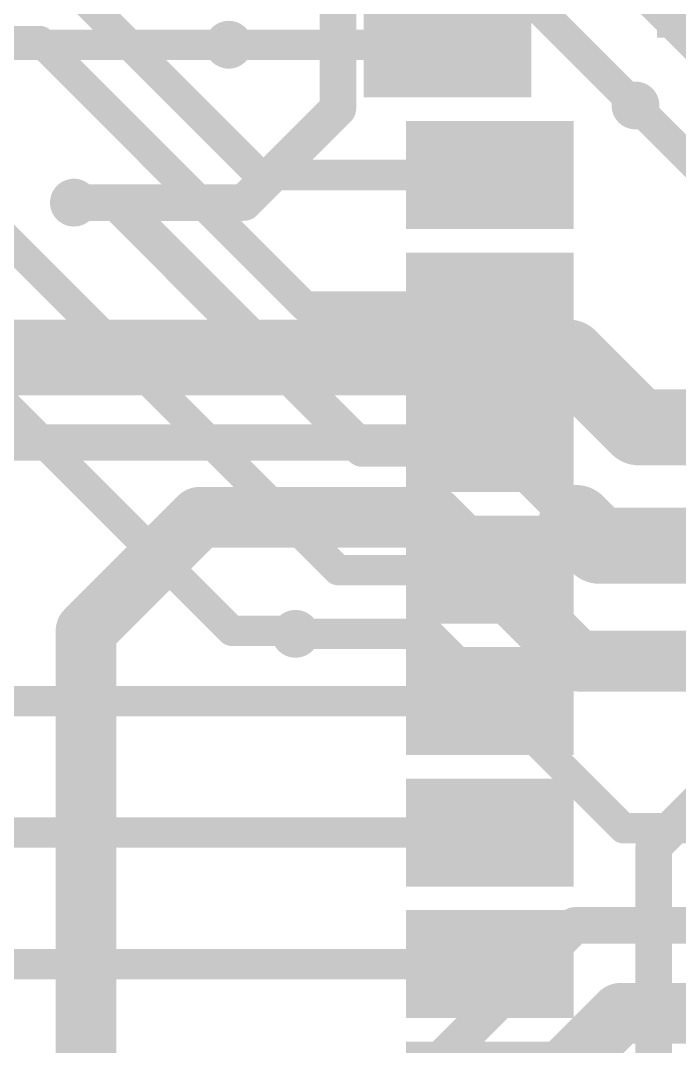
# Model space of a CAD drawing. Header units: millimetres. Extents: x 0.85 to 4.91, y 0.77 to 5.15.
# Drawn here: x 1.5494 to 1.7665, y 3.8121 to 4.15 of the extents above; entities that cross this region are included whole.
import ezdxf

# ---------------------------------------------------------------- set-up
doc = ezdxf.new("R2010")
doc.units = ezdxf.units.MM
doc.header["$MEASUREMENT"] = 0
for name, color, linetype in [('BottomLayer', 5, 'Continuous'), ('BottomPaste', 16, 'Continuous'), ('BottomSolder', 6, 'Continuous'), ('MultiLayer', 9, 'Continuous'), ('TopLayer', 1, 'Continuous'), ('ViaHoleLayer', 16, 'Continuous')]:
    doc.layers.add(name, color=color, linetype=linetype)

# ---------------------------------------------------------------- blocks, each defined once
blk = doc.blocks.new('S5P4418_B_8')
at = {"layer": 'BottomLayer'}
for points in [[(-0.94488, 1.02756), (-0.94488, 0.98032), (-0.91732, 1.02756), (-0.91732, 0.98032)], [(-1.04156, 0.96063), (-0.99431, 0.96063), (-1.04156, 0.98819), (-0.99431, 0.98819)], [(-1.02756, 0.91732), (-0.98032, 0.91732), (-1.02756, 0.94488), (-0.98032, 0.94488)], [(-1.02756, 0.87402), (-0.98032, 0.87402), (-1.02756, 0.90157), (-0.98032, 0.90157)], [(-1.02756, 0.83071), (-0.98032, 0.83071), (-1.02756, 0.85827), (-0.98032, 0.85827)], [(-1.02756, 0.7874), (-0.98032, 0.7874), (-1.02756, 0.81496), (-0.98032, 0.81496)], [(-1.02756, 0.74409), (-0.98032, 0.74409), (-1.02756, 0.77165), (-0.98032, 0.77165)], [(-1.02756, 0.70079), (-0.98032, 0.70079), (-1.02756, 0.72835), (-0.98032, 0.72835)], [(-1.02756, 0.65748), (-0.98032, 0.65748), (-1.02756, 0.68504), (-0.98032, 0.68504)]]:
    blk.add_solid(points, dxfattribs=at)
at = {"layer": 'BottomPaste'}
for points in [[(-0.94488, 1.02756), (-0.94488, 0.98032), (-0.91732, 1.02756), (-0.91732, 0.98032)], [(-1.04156, 0.96063), (-0.99431, 0.96063), (-1.04156, 0.98819), (-0.99431, 0.98819)], [(-1.02756, 0.91732), (-0.98032, 0.91732), (-1.02756, 0.94488), (-0.98032, 0.94488)], [(-1.02756, 0.87402), (-0.98032, 0.87402), (-1.02756, 0.90157), (-0.98032, 0.90157)], [(-1.02756, 0.83071), (-0.98032, 0.83071), (-1.02756, 0.85827), (-0.98032, 0.85827)], [(-1.02756, 0.7874), (-0.98032, 0.7874), (-1.02756, 0.81496), (-0.98032, 0.81496)], [(-1.02756, 0.74409), (-0.98032, 0.74409), (-1.02756, 0.77165), (-0.98032, 0.77165)], [(-1.02756, 0.70079), (-0.98032, 0.70079), (-1.02756, 0.72835), (-0.98032, 0.72835)], [(-1.02756, 0.65748), (-0.98032, 0.65748), (-1.02756, 0.68504), (-0.98032, 0.68504)]]:
    blk.add_solid(points, dxfattribs=at)
at = {"layer": 'BottomSolder'}
for points in [[(-0.94888, 1.03156), (-0.94888, 0.97632), (-0.91332, 1.03156), (-0.91332, 0.97632)], [(-1.04556, 0.95663), (-0.99031, 0.95663), (-1.04556, 0.99219), (-0.99031, 0.99219)], [(-1.03156, 0.91332), (-0.97632, 0.91332), (-1.03156, 0.94888), (-0.97632, 0.94888)], [(-1.03156, 0.87002), (-0.97632, 0.87002), (-1.03156, 0.90557), (-0.97632, 0.90557)], [(-1.03156, 0.82671), (-0.97632, 0.82671), (-1.03156, 0.86227), (-0.97632, 0.86227)], [(-1.03156, 0.7834), (-0.97632, 0.7834), (-1.03156, 0.81896), (-0.97632, 0.81896)], [(-1.03156, 0.74009), (-0.97632, 0.74009), (-1.03156, 0.77565), (-0.97632, 0.77565)], [(-1.03156, 0.69679), (-0.97632, 0.69679), (-1.03156, 0.73235), (-0.97632, 0.73235)], [(-1.03156, 0.65348), (-0.97632, 0.65348), (-1.03156, 0.68904), (-0.97632, 0.68904)], [(-1.03156, 0.61017), (-0.97632, 0.61017), (-1.03156, 0.64573), (-0.97632, 0.64573)]]:
    blk.add_solid(points, dxfattribs=at)

msp = doc.modelspace()

# ---------------------------------------------------------------- linework, layer by layer
at = {"layer": 'BottomLayer'}
for points, const_width in [([(1.56631, 4.161), (1.62821, 4.0991)], 0.01), ([(1.20483, 4.14319), (1.55581, 4.14319)], 0.01), ([(1.55581, 4.14319), (1.6432, 4.0558)], 0.01), ([(1.618, 4.142), (1.68965, 4.142)], 0.01), ([(1.68965, 4.142), (1.69006, 4.14241)], 0.01), ([(1.752, 4.122), (1.791, 4.083)], 0.01), ([(1.45095, 4.11705), (1.619, 3.949)], 0.01), ([(1.50595, 4.11705), (1.654, 3.969)], 0.01), ([(1.62821, 4.0991), (1.70406, 4.0991)], 0.01), ([(1.567, 4.09), (1.581, 4.09)], 0.012), ([(1.581, 4.09), (1.662, 4.009)], 0.012), ([(1.6432, 4.0558), (1.70406, 4.0558)], 0.01), ([(1.662, 4.009), (1.70057, 4.009)], 0.012), ([(1.654, 3.969), (1.70424, 3.969)], 0.01), ([(1.70406, 3.96918), (1.70424, 3.969)], 0.01), ([(1.619, 3.949), (1.64, 3.949)], 0.01), ([(1.64, 3.948), (1.64, 3.949)], 0.01), ([(1.533, 3.92587), (1.70406, 3.92587)], 0.01), ([(1.758, 3.878), (1.792, 3.912)], 0.012), ([(1.543, 3.88257), (1.70406, 3.88257)], 0.01), ([(1.758, 3.275), (1.758, 3.878)], 0.012), ([(1.53974, 3.83926), (1.70406, 3.83926)], 0.01)]:
    msp.add_lwpolyline(points, dxfattribs=dict(at, const_width=const_width))
for points, const_width in [([(1.61406, 4.142, 1), (1.62194, 4.142, 1)], 0.00787), ([(1.55331, 4.14319, 1), (1.55831, 4.14319, 1)], 0.005), ([(1.55331, 4.14319, 1), (1.55831, 4.14319, 1)], 0.005), ([(1.6155, 4.142, 1), (1.6205, 4.142, 1)], 0.005), ([(1.68715, 4.142, 1), (1.69215, 4.142, 1)], 0.005), ([(1.68715, 4.142, 1), (1.69215, 4.142, 1)], 0.005), ([(1.68756, 4.14241, 1), (1.69256, 4.14241, 1)], 0.005), ([(1.74806, 4.122, 1), (1.75594, 4.122, 1)], 0.00787), ([(1.7495, 4.122, 1), (1.7545, 4.122, 1)], 0.005), ([(1.62571, 4.0991, 1), (1.63071, 4.0991, 1)], 0.005), ([(1.62571, 4.0991, 1), (1.63071, 4.0991, 1)], 0.005), ([(1.70156, 4.0991, 1), (1.70656, 4.0991, 1)], 0.005), ([(1.56306, 4.09, 1), (1.57094, 4.09, 1)], 0.00787), ([(1.564, 4.09, 1), (1.57, 4.09, 1)], 0.006), ([(1.578, 4.09, 1), (1.584, 4.09, 1)], 0.006), ([(1.578, 4.09, 1), (1.584, 4.09, 1)], 0.006), ([(1.6407, 4.0558, 1), (1.6457, 4.0558, 1)], 0.005), ([(1.6407, 4.0558, 1), (1.6457, 4.0558, 1)], 0.005), ([(1.70156, 4.0558, 1), (1.70656, 4.0558, 1)], 0.005), ([(1.659, 4.009, 1), (1.665, 4.009, 1)], 0.006), ([(1.659, 4.009, 1), (1.665, 4.009, 1)], 0.006), ([(1.69757, 4.009, 1), (1.70357, 4.009, 1)], 0.006), ([(1.6515, 3.969, 1), (1.6565, 3.969, 1)], 0.005), ([(1.6515, 3.969, 1), (1.6565, 3.969, 1)], 0.005), ([(1.70156, 3.96918, 1), (1.70656, 3.96918, 1)], 0.005), ([(1.70174, 3.969, 1), (1.70674, 3.969, 1)], 0.005), ([(1.70174, 3.969, 1), (1.70674, 3.969, 1)], 0.005), ([(1.6165, 3.949, 1), (1.6215, 3.949, 1)], 0.005), ([(1.6165, 3.949, 1), (1.6215, 3.949, 1)], 0.005), ([(1.63606, 3.948, 1), (1.64394, 3.948, 1)], 0.00787), ([(1.6375, 3.949, 1), (1.6425, 3.949, 1)], 0.005), ([(1.6375, 3.949, 1), (1.6425, 3.949, 1)], 0.005), ([(1.6375, 3.948, 1), (1.6425, 3.948, 1)], 0.005), ([(1.70156, 3.92587, 1), (1.70656, 3.92587, 1)], 0.005), ([(1.70156, 3.88257, 1), (1.70656, 3.88257, 1)], 0.005), ([(1.755, 3.878, 1), (1.761, 3.878, 1)], 0.006), ([(1.755, 3.878, 1), (1.761, 3.878, 1)], 0.006), ([(1.70156, 3.83926, 1), (1.70656, 3.83926, 1)], 0.005)]:
    msp.add_lwpolyline(points, format="xyb", close=True, dxfattribs=dict(at, const_width=const_width))
at = {"layer": 'MultiLayer', "const_width": 0.00787}
for points in [[(1.61406, 4.142, 1), (1.62194, 4.142, 1)], [(1.74806, 4.122, 1), (1.75594, 4.122, 1)], [(1.56306, 4.09, 1), (1.57094, 4.09, 1)], [(1.63606, 3.948, 1), (1.64394, 3.948, 1)]]:
    msp.add_lwpolyline(points, format="xyb", close=True, dxfattribs=at)
at = {"layer": 'TopLayer'}
for points, const_width in [([(1.699, 4.214), (1.775, 4.138)], 0.01), ([(1.687, 4.187), (1.752, 4.122)], 0.01), ([(1.654, 4.121), (1.654, 4.167)], 0.012), ([(1.27608, 4.142), (1.618, 4.142)], 0.01), ([(1.623, 4.09), (1.654, 4.121)], 0.012), ([(1.567, 4.09), (1.623, 4.09)], 0.012), ([(1.347, 4.039), (1.73, 4.039)], 0.025), ([(1.73, 4.039), (1.753, 4.016)], 0.025), ([(1.753, 4.016), (1.876, 4.016)], 0.025), ([(1.348, 4.011), (1.706, 4.011)], 0.012), ([(1.706, 4.011), (1.7325, 3.9845)], 0.012), ([(1.7325, 3.9845), (1.74, 3.977)], 0.025), ([(1.571, 3.949), (1.60838, 3.98638)], 0.02), ([(1.60838, 3.98638), (1.68562, 3.98638)], 0.02), ([(1.68562, 3.98638), (1.733, 3.939)], 0.02), ([(1.74, 3.977), (1.93, 3.977)], 0.025), ([(1.571, 3.738), (1.571, 3.949)], 0.02), ([(1.64, 3.948), (1.684, 3.948)], 0.01), ([(1.684, 3.948), (1.748, 3.884)], 0.01), ([(1.733, 3.939), (1.934, 3.939)], 0.02), ([(1.748, 3.884), (1.806, 3.884)], 0.01), ([(1.592, 3.712), (1.732, 3.852)], 0.012), ([(1.732, 3.852), (1.848, 3.852)], 0.012), ([(1.338, 3.414), (1.74704, 3.82304)], 0.02), ([(1.74704, 3.82304), (1.85694, 3.82304)], 0.02)]:
    msp.add_lwpolyline(points, dxfattribs=dict(at, const_width=const_width))
for points, const_width in [([(1.61406, 4.142, 1), (1.62194, 4.142, 1)], 0.00787), ([(1.6155, 4.142, 1), (1.6205, 4.142, 1)], 0.005), ([(1.74806, 4.122, 1), (1.75594, 4.122, 1)], 0.00787), ([(1.651, 4.121, 1), (1.657, 4.121, 1)], 0.006), ([(1.651, 4.121, 1), (1.657, 4.121, 1)], 0.006), ([(1.7495, 4.122, 1), (1.7545, 4.122, 1)], 0.005), ([(1.56306, 4.09, 1), (1.57094, 4.09, 1)], 0.00787), ([(1.564, 4.09, 1), (1.57, 4.09, 1)], 0.006), ([(1.62, 4.09, 1), (1.626, 4.09, 1)], 0.006), ([(1.62, 4.09, 1), (1.626, 4.09, 1)], 0.006), ([(1.72375, 4.039, 1), (1.73625, 4.039, 1)], 0.0125), ([(1.72375, 4.039, 1), (1.73625, 4.039, 1)], 0.0125), ([(1.74675, 4.016, 1), (1.75925, 4.016, 1)], 0.0125), ([(1.74675, 4.016, 1), (1.75925, 4.016, 1)], 0.0125), ([(1.703, 4.011, 1), (1.709, 4.011, 1)], 0.006), ([(1.703, 4.011, 1), (1.709, 4.011, 1)], 0.006), ([(1.72625, 3.9845, 1), (1.73875, 3.9845, 1)], 0.0125), ([(1.60338, 3.98638, 1), (1.61338, 3.98638, 1)], 0.01), ([(1.60338, 3.98638, 1), (1.61338, 3.98638, 1)], 0.01), ([(1.68062, 3.98638, 1), (1.69062, 3.98638, 1)], 0.01), ([(1.68062, 3.98638, 1), (1.69062, 3.98638, 1)], 0.01), ([(1.7295, 3.9845, 1), (1.7355, 3.9845, 1)], 0.006), ([(1.73375, 3.977, 1), (1.74625, 3.977, 1)], 0.0125), ([(1.73375, 3.977, 1), (1.74625, 3.977, 1)], 0.0125), ([(1.566, 3.949, 1), (1.576, 3.949, 1)], 0.01), ([(1.566, 3.949, 1), (1.576, 3.949, 1)], 0.01), ([(1.63606, 3.948, 1), (1.64394, 3.948, 1)], 0.00787), ([(1.6375, 3.948, 1), (1.6425, 3.948, 1)], 0.005), ([(1.6815, 3.948, 1), (1.6865, 3.948, 1)], 0.005), ([(1.6815, 3.948, 1), (1.6865, 3.948, 1)], 0.005), ([(1.728, 3.939, 1), (1.738, 3.939, 1)], 0.01), ([(1.728, 3.939, 1), (1.738, 3.939, 1)], 0.01), ([(1.7455, 3.884, 1), (1.7505, 3.884, 1)], 0.005), ([(1.7455, 3.884, 1), (1.7505, 3.884, 1)], 0.005), ([(1.729, 3.852, 1), (1.735, 3.852, 1)], 0.006), ([(1.729, 3.852, 1), (1.735, 3.852, 1)], 0.006), ([(1.74204, 3.82304, 1), (1.75204, 3.82304, 1)], 0.01), ([(1.74204, 3.82304, 1), (1.75204, 3.82304, 1)], 0.01)]:
    msp.add_lwpolyline(points, format="xyb", close=True, dxfattribs=dict(at, const_width=const_width))
at = {"layer": 'ViaHoleLayer', "const_width": 0.00394}
for points in [[(1.61603, 4.142, 1), (1.61997, 4.142, 1)], [(1.75003, 4.122, 1), (1.75397, 4.122, 1)], [(1.56503, 4.09, 1), (1.56897, 4.09, 1)], [(1.63803, 3.948, 1), (1.64197, 3.948, 1)]]:
    msp.add_lwpolyline(points, format="xyb", close=True, dxfattribs=at)

# ---------------------------------------------------------------- block references
at = {"rotation": 360}
msp.add_blockref('S5P4418_B_8', (2.708, 3.168), dxfattribs=at)

doc.saveas('drawing.dxf')
